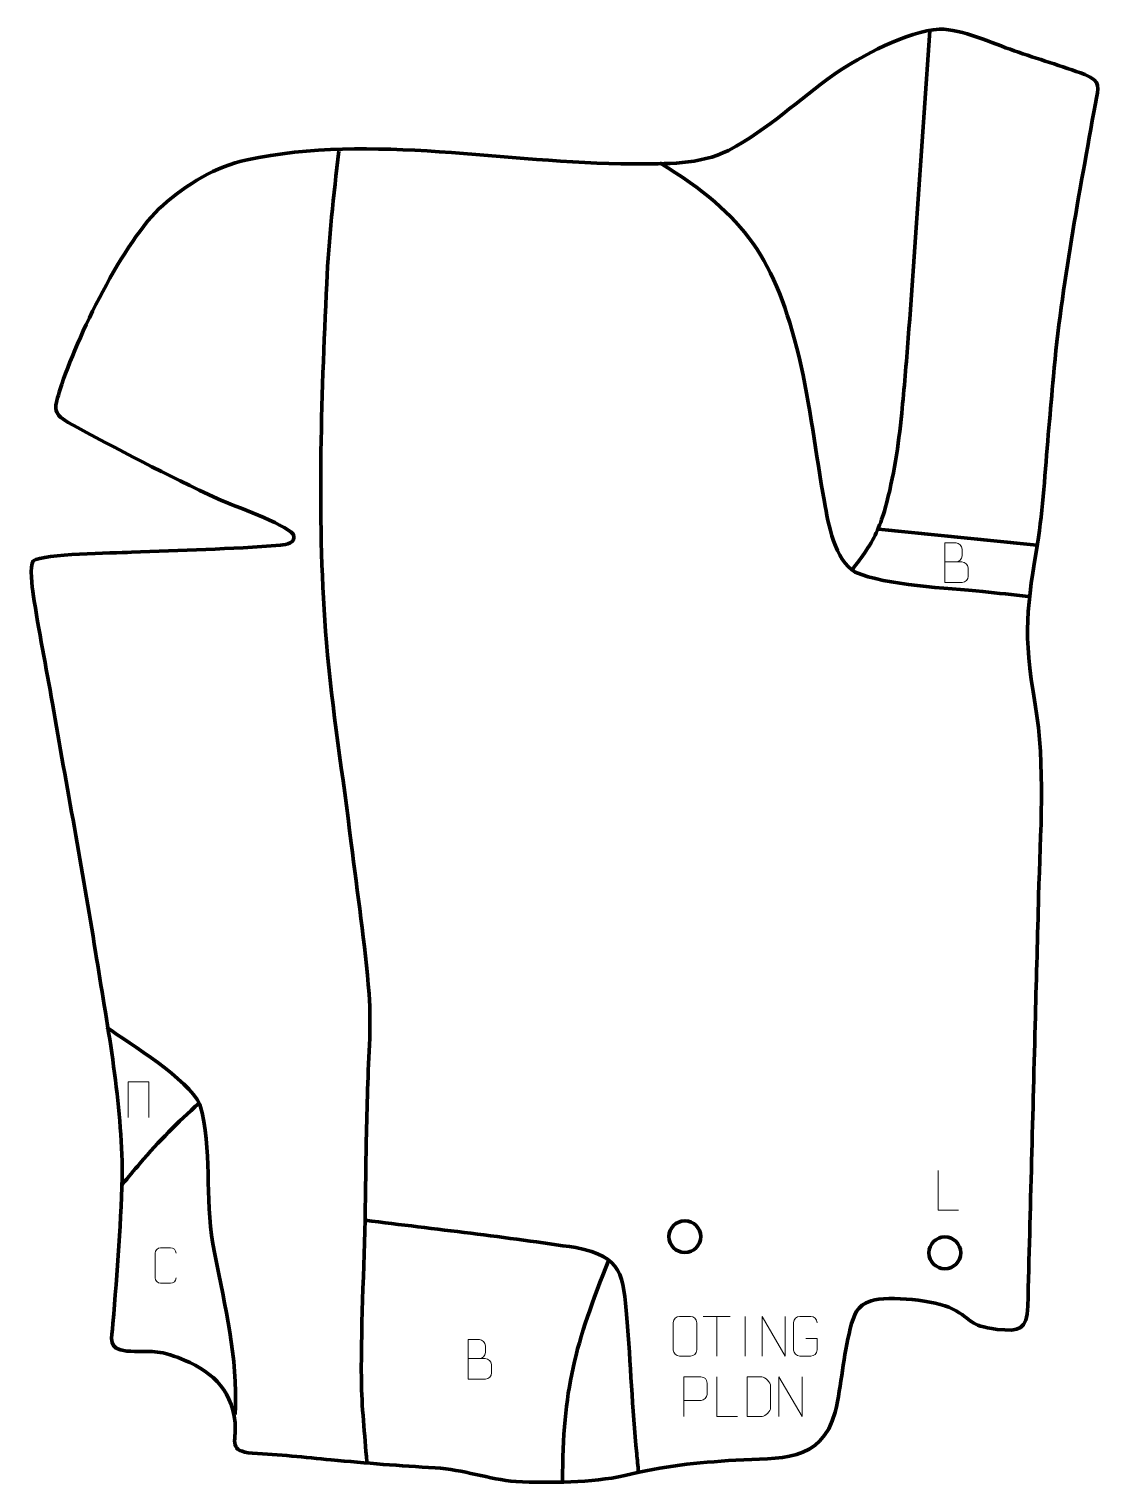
# Model space of a CAD drawing. Header units: millimetres. Extents: x 1031 to 1709, y -17 to 901.
import ezdxf

# ---------------------------------------------------------------- set-up
doc = ezdxf.new("R2010")
doc.units = ezdxf.units.MM
doc.header["$MEASUREMENT"] = 0
doc.layers.add('layer 2', color=7, linetype='Continuous')
doc.layers.add('layer 3', color=7, linetype='Continuous')

msp = doc.modelspace()

# ---------------------------------------------------------------- linework, layer by layer
at = {"layer": 'layer 2', "color": 142, "lineweight": 200}
for centre in [(1445.6176, 138.2115), (1609.8477, 127.969)]:
    msp.add_ellipse(centre, major_axis=(10.0115, 0), ratio=0.99999001, dxfattribs=at)
at = {"layer": 'layer 2', "color": 142, "lineweight": 158}
for points, knots in [([(1600.318, 899.8883), (1595.704, 835.1869), (1591.6722, 770.446), (1586.7151, 705.769), (1586.7151, 705.769), (1585.5015, 689.9685), (1584.1599, 674.1877), (1582.6037, 658.4169), (1582.6037, 658.4169), (1580.5476, 637.7248), (1577.646, 618.5194), (1572.1915, 598.3992), (1572.1915, 598.3992), (1569.3681, 588.1526), (1565.9635, 580.5725), (1560.2549, 571.5835), (1560.2549, 571.5835), (1557.3848, 567.4253), (1554.2716, 563.4148), (1551.2247, 559.3842)], [0, 0, 0, 0, 0.16666667, 0.16666667, 0.16666667, 0.16666667, 0.33333333, 0.33333333, 0.33333333, 0.33333333, 0.5, 0.5, 0.5, 0.5, 0.66666667, 0.66666667, 0.66666667, 0.66666667, 1, 1, 1, 1]), ([(1227.0841, 823.9986), (1223.7303, 795.6832), (1220.6854, 768.8946), (1219.3883, 740.3382), (1219.3883, 740.3382), (1215.8793, 665.9124), (1213.0499, 587.6951), (1219.2723, 513.4633), (1219.2723, 513.4633), (1222.8011, 471.3666), (1229.7647, 428.9137), (1234.8471, 386.8697), (1234.8471, 386.8697), (1238.752, 355.1783), (1243.6234, 323.3577), (1246.1623, 291.5372), (1246.1623, 291.5372), (1247.7631, 270.5579), (1245.5599, 248.403), (1245.0554, 227.2473), (1245.0554, 227.2473), (1244.5436, 205.7899), (1244.0432, 184.6496), (1243.8818, 163.186), (1243.8818, 163.186), (1243.4356, 124.7708), (1241.0141, 86.2915), (1241.2722, 47.8973), (1241.2722, 47.8973), (1241.3861, 30.9629), (1243.5393, 13.0618), (1244.6744, -3.9765), (1244.6744, -3.9765), (1244.6744, -3.9765), (1244.7386, -4.9397), (1244.7386, -4.9397)], [0, 0, 0, 0, 0.1, 0.1, 0.1, 0.1, 0.2, 0.2, 0.2, 0.2, 0.3, 0.3, 0.3, 0.3, 0.4, 0.4, 0.4, 0.4, 0.5, 0.5, 0.5, 0.5, 0.6, 0.6, 0.6, 0.6, 0.7, 0.7, 0.7, 0.7, 0.8, 0.8, 0.8, 0.8, 1, 1, 1, 1]), ([(1429.8908, 816.4671), (1484.4042, 783.2251), (1502.5456, 755.3995), (1517.8348, 693.7791), (1517.8348, 693.7791), (1524.9689, 663.3705), (1528.2597, 632.9116), (1533.7502, 602.3021), (1533.7502, 602.3021), (1536.3258, 588.7103), (1540.1223, 565.3145), (1553.2435, 558.0138), (1553.2435, 558.0138), (1572.7989, 549.356), (1611.3969, 548.086), (1633.8363, 545.7074), (1633.8363, 545.7074), (1643.3516, 544.6987), (1652.8674, 543.6937), (1662.3829, 542.6872)], [0, 0, 0, 0, 0.16666667, 0.16666667, 0.16666667, 0.16666667, 0.33333333, 0.33333333, 0.33333333, 0.33333333, 0.5, 0.5, 0.5, 0.5, 0.66666667, 0.66666667, 0.66666667, 0.66666667, 1, 1, 1, 1]), ([(1080.2456, 270.5568), (1095.6215, 259.7209), (1131.7379, 237.8296), (1139.2958, 221.7103), (1139.2958, 221.7103), (1147.3469, 193.129), (1142.1986, 163.1223), (1147.5266, 133.6094), (1147.5266, 133.6094), (1153.8019, 98.8493), (1162.2945, 69.4363), (1161.7394, 33.4019), (1161.7394, 33.4019), (1161.6932, 30.8597), (1161.6474, 28.3179), (1161.608, 25.7756)], [0, 0, 0, 0, 0.2, 0.2, 0.2, 0.2, 0.4, 0.4, 0.4, 0.4, 0.6, 0.6, 0.6, 0.6, 1, 1, 1, 1]), ([(1139.0175, 222.714), (1124.8432, 209.8249), (1113.7497, 199.193), (1101.3685, 184.4238), (1101.3685, 184.4238), (1097.7024, 180.0506), (1094.0054, 175.7036), (1090.3083, 171.3565), (1090.3083, 171.3565), (1090.3083, 171.3565), (1089.6922, 170.632), (1089.6922, 170.632)], [0, 0, 0, 0, 0.25, 0.25, 0.25, 0.25, 0.5, 0.5, 0.5, 0.5, 1, 1, 1, 1]), ([(1243.772, 148.5902), (1288.0438, 142.9132), (1332.7554, 137.9863), (1376.8492, 131.248), (1376.8492, 131.248), (1406.1738, 125.6525), (1406.7241, 113.6877), (1409.0186, 86.73), (1409.0186, 86.73), (1411.3813, 58.0712), (1412.3617, 29.7408), (1415.2215, 1.0155), (1415.2215, 1.0155), (1415.6002, -2.7894), (1415.973, -6.5947), (1416.3414, -10.4006)], [0, 0, 0, 0, 0.2, 0.2, 0.2, 0.2, 0.4, 0.4, 0.4, 0.4, 0.6, 0.6, 0.6, 0.6, 1, 1, 1, 1])]:
    msp.add_open_spline(points, degree=3, knots=knots, dxfattribs=at)
for points in [[(1567.9584, 585.0519), (1601.2633, 581.6796), (1634.568, 578.3075), (1667.8729, 574.9353)], [(1397.6376, 123.6038), (1376.3235, 70.4729), (1368.3292, 41.4326), (1368.3829, -16.4103)]]:
    msp.add_open_spline(points, degree=3, dxfattribs=at)
at = {"layer": 'layer 3', "color": 242, "lineweight": 158}
msp.add_open_spline([(1413.5824, 815.9665), (1433.7938, 816.0294), (1454.6808, 815.1494), (1473.2117, 824.4371), (1473.2117, 824.4371), (1499.1021, 838.2834), (1516.8462, 855.9992), (1540.111, 872.5562), (1540.111, 872.5562), (1557.0504, 884.256), (1585.9284, 899.5332), (1606.5339, 901.0344), (1606.5339, 901.0344), (1620.7524, 901.0574), (1639.8607, 892.1225), (1653.6567, 887.3347), (1653.6567, 887.3347), (1668.3648, 882.2696), (1683.7748, 877.736), (1698.2661, 872.3409), (1698.2661, 872.3409), (1709.0735, 867.8891), (1706.7866, 864.5137), (1704.9359, 854.0534), (1704.9359, 854.0534), (1694.724, 796.2979), (1683.6954, 740.0952), (1678.4233, 681.5299), (1678.4233, 681.5299), (1677.4544, 670.7668), (1676.5664, 659.9979), (1675.5635, 649.2374), (1675.5635, 649.2374), (1673.4676, 626.5248), (1672.3434, 602.4058), (1669.0045, 579.9769), (1669.0045, 579.9769), (1661.6103, 535.3299), (1659.0618, 519.903), (1666.8884, 474.4518), (1666.8884, 474.4518), (1673.5243, 435.9159), (1670.1203, 392.7398), (1669.0809, 353.5921), (1669.0809, 353.5921), (1668.4062, 328.1808), (1667.7278, 302.7697), (1667.0495, 277.3586), (1667.0495, 277.3586), (1665.4219, 216.364), (1663.8578, 155.3673), (1662.2609, 94.3718), (1662.2609, 94.3718), (1661.4144, 79.2212), (1657.3486, 78.2794), (1642.85, 79.6171), (1642.85, 79.6171), (1624.0251, 82.2361), (1628.624, 85.2057), (1614.4712, 92.6827), (1614.4712, 92.6827), (1604.4093, 97.9984), (1574.4051, 101.0545), (1563.2294, 97.6819), (1563.2294, 97.6819), (1554.0696, 94.6974), (1552.5024, 88.8211), (1550.0989, 80.2051), (1550.0989, 80.2051), (1545.7326, 62.6023), (1544.5493, 44.8325), (1540.6075, 27.4087), (1540.6075, 27.4087), (1531.9846, -4.9714), (1504.8297, -1.4393), (1477.7667, -3.0272), (1477.7667, -3.0272), (1452.8849, -4.5098), (1432.0155, -6.6461), (1407.7088, -12.7446), (1407.7088, -12.7446), (1386.5614, -17.3749), (1360.6852, -17.3761), (1339.0091, -16.5439), (1339.0091, -16.5439), (1321.4653, -15.0377), (1305.8486, -8.9198), (1287.9453, -7.8739), (1287.9453, -7.8739), (1265.7375, -6.5752), (1244.3414, -4.9198), (1222.1973, -2.8055), (1222.1973, -2.8055), (1205.4869, -1.1664), (1189.3056, 0.5245), (1172.5012, 1.3401), (1172.5012, 1.3401), (1157.317, 2.8859), (1162.0619, 7.7316), (1161.6047, 20.5566), (1161.6047, 20.5566), (1158.7173, 43.4949), (1146.0959, 53.5669), (1125.6001, 61.8128), (1125.6001, 61.8128), (1110.488, 67.5707), (1107.3889, 64.683), (1093.0539, 65.9579), (1093.0539, 65.9579), (1080.7909, 67.3774), (1083.5439, 73.2411), (1084.3705, 83.2806), (1084.3705, 83.2806), (1086.9311, 115.468), (1089.912, 149.3604), (1090.1917, 181.5754), (1090.1917, 181.5754), (1089.5231, 226.5354), (1080.4591, 273.6717), (1073.381, 318.1494), (1073.381, 318.1494), (1065.045, 370.4484), (1055.142, 422.7407), (1046.1418, 474.9719), (1046.1418, 474.9719), (1042.1855, 497.8397), (1037.3789, 521.0902), (1034.0156, 543.9775), (1034.0156, 543.9775), (1033.4278, 547.978), (1031.3853, 562.0999), (1034.0382, 565.0964), (1034.0382, 565.0964), (1040.7379, 569.6675), (1084.465, 569.9936), (1095.9777, 570.5278), (1095.9777, 570.5278), (1127.207, 571.9326), (1158.992, 572.4036), (1190.0977, 575.0828), (1190.0977, 575.0828), (1194.003, 575.4191), (1200.1284, 576.2745), (1198.387, 581.8249), (1198.387, 581.8249), (1191.7016, 589.2501), (1161.7292, 599.2595), (1150.6982, 604.2477), (1150.6982, 604.2477), (1118.981, 618.9291), (1086.9136, 635.8172), (1056.1678, 652.4997), (1056.1678, 652.4997), (1045.1226, 659.1572), (1047.8656, 662.3117), (1051.0672, 673.6615), (1051.0672, 673.6615), (1061.367, 705.7746), (1090.8978, 767.4753), (1115.7903, 789.6412), (1115.7903, 789.6412), (1131.1961, 803.2572), (1148.8522, 814.0946), (1169.1275, 818.4398), (1169.1275, 818.4398), (1248.2685, 835.4006), (1332.4279, 815.9374), (1412.6436, 815.9641), (1412.6436, 815.9641), (1412.6436, 815.9641), (1413.5824, 815.9665), (1413.5824, 815.9665)], degree=3, knots=[0, 0, 0, 0, 0.02272727, 0.02272727, 0.02272727, 0.02272727, 0.04545455, 0.04545455, 0.04545455, 0.04545455, 0.06818182, 0.06818182, 0.06818182, 0.06818182, 0.09090909, 0.09090909, 0.09090909, 0.09090909, 0.11363636, 0.11363636, 0.11363636, 0.11363636, 0.13636364, 0.13636364, 0.13636364, 0.13636364, 0.15909091, 0.15909091, 0.15909091, 0.15909091, 0.18181818, 0.18181818, 0.18181818, 0.18181818, 0.20454545, 0.20454545, 0.20454545, 0.20454545, 0.22727273, 0.22727273, 0.22727273, 0.22727273, 0.25, 0.25, 0.25, 0.25, 0.27272727, 0.27272727, 0.27272727, 0.27272727, 0.29545455, 0.29545455, 0.29545455, 0.29545455, 0.31818182, 0.31818182, 0.31818182, 0.31818182, 0.34090909, 0.34090909, 0.34090909, 0.34090909, 0.36363636, 0.36363636, 0.36363636, 0.36363636, 0.38636364, 0.38636364, 0.38636364, 0.38636364, 0.40909091, 0.40909091, 0.40909091, 0.40909091, 0.43181818, 0.43181818, 0.43181818, 0.43181818, 0.45454545, 0.45454545, 0.45454545, 0.45454545, 0.47727273, 0.47727273, 0.47727273, 0.47727273, 0.5, 0.5, 0.5, 0.5, 0.52272727, 0.52272727, 0.52272727, 0.52272727, 0.54545455, 0.54545455, 0.54545455, 0.54545455, 0.56818182, 0.56818182, 0.56818182, 0.56818182, 0.59090909, 0.59090909, 0.59090909, 0.59090909, 0.61363636, 0.61363636, 0.61363636, 0.61363636, 0.63636364, 0.63636364, 0.63636364, 0.63636364, 0.65909091, 0.65909091, 0.65909091, 0.65909091, 0.68181818, 0.68181818, 0.68181818, 0.68181818, 0.70454545, 0.70454545, 0.70454545, 0.70454545, 0.72727273, 0.72727273, 0.72727273, 0.72727273, 0.75, 0.75, 0.75, 0.75, 0.77272727, 0.77272727, 0.77272727, 0.77272727, 0.79545455, 0.79545455, 0.79545455, 0.79545455, 0.81818182, 0.81818182, 0.81818182, 0.81818182, 0.84090909, 0.84090909, 0.84090909, 0.84090909, 0.86363636, 0.86363636, 0.86363636, 0.86363636, 0.88636364, 0.88636364, 0.88636364, 0.88636364, 0.90909091, 0.90909091, 0.90909091, 0.90909091, 0.93181818, 0.93181818, 0.93181818, 0.93181818, 0.95454545, 0.95454545, 0.95454545, 0.95454545, 1, 1, 1, 1], dxfattribs=at)
at = {"layer": 'layer 3', "color": 250, "lineweight": 9}
for points, knots in [([(1609.7915, 564.4336), (1613.4301, 564.434), (1617.0172, 564.434), (1620.6566, 564.4336), (1620.6566, 564.4336), (1622.632, 564.4163), (1624.5556, 562.6802), (1624.5556, 560.6306), (1624.5556, 560.6306), (1624.5552, 559.502), (1624.5552, 556.4526), (1624.5556, 555.3237), (1624.5556, 555.3237), (1624.5732, 553.4658), (1623.0311, 551.4519), (1620.7096, 551.4688), (1620.7096, 551.4688), (1617.0698, 551.4692), (1613.4304, 551.4692), (1609.7915, 551.4688), (1609.7915, 551.4688), (1609.7915, 559.7871), (1609.7915, 568.1049), (1609.7915, 576.4224), (1609.7915, 576.4224), (1612.1652, 576.4224), (1614.5393, 576.4224), (1616.9135, 576.4224), (1616.9135, 576.4224), (1618.5943, 576.44), (1620.6911, 574.5295), (1620.7088, 572.5671), (1620.7088, 572.5671), (1620.7084, 570.501), (1620.7084, 570.355), (1620.7088, 568.2885), (1620.7088, 568.2885), (1620.7261, 566.2224), (1618.8716, 564.4163), (1616.8616, 564.4336)], [0, 0, 0, 0, 0.09090909, 0.09090909, 0.09090909, 0.09090909, 0.18181818, 0.18181818, 0.18181818, 0.18181818, 0.27272727, 0.27272727, 0.27272727, 0.27272727, 0.36363636, 0.36363636, 0.36363636, 0.36363636, 0.45454545, 0.45454545, 0.45454545, 0.45454545, 0.54545455, 0.54545455, 0.54545455, 0.54545455, 0.63636364, 0.63636364, 0.63636364, 0.63636364, 0.72727273, 0.72727273, 0.72727273, 0.72727273, 0.81818182, 0.81818182, 0.81818182, 0.81818182, 1, 1, 1, 1]), ([(1093.938, 213.5746), (1093.938, 213.5746), (1093.938, 235.9249), (1093.938, 235.9249), (1093.938, 235.9249), (1093.938, 235.9249), (1107.0563, 235.9249), (1107.0563, 235.9249), (1107.0563, 235.9249), (1107.0563, 235.9249), (1107.0563, 213.5746), (1107.0563, 213.5746)], [0, 0, 0, 0, 0.25, 0.25, 0.25, 0.25, 0.5, 0.5, 0.5, 0.5, 1, 1, 1, 1]), ([(1618.5025, 154.9497), (1618.5025, 154.9497), (1605.5534, 154.9497), (1605.5534, 154.9497), (1605.5534, 154.9497), (1605.5534, 154.9497), (1605.5534, 179.9033), (1605.5534, 179.9033)], [0, 0, 0, 0, 0.33333333, 0.33333333, 0.33333333, 0.33333333, 1, 1, 1, 1]), ([(1124.2883, 112.2189), (1124.1631, 110.1379), (1122.6609, 108.8127), (1120.7372, 108.803), (1120.7372, 108.803), (1118.6486, 108.8033), (1116.56, 108.8033), (1114.4717, 108.803), (1114.4717, 108.803), (1112.7475, 108.7086), (1110.9811, 110.3965), (1110.9911, 112.2033), (1110.9911, 112.2033), (1110.9915, 117.3715), (1110.9915, 122.5392), (1110.9911, 127.7066), (1110.9911, 127.7066), (1110.9949, 129.6217), (1112.5594, 131.1616), (1114.4873, 131.1495), (1114.4873, 131.1495), (1116.5703, 131.1495), (1118.6538, 131.1495), (1120.7372, 131.1495), (1120.7372, 131.1495), (1122.4807, 131.1813), (1124.2644, 129.8454), (1124.2883, 127.662)], [0, 0, 0, 0, 0.125, 0.125, 0.125, 0.125, 0.25, 0.25, 0.25, 0.25, 0.375, 0.375, 0.375, 0.375, 0.5, 0.5, 0.5, 0.5, 0.625, 0.625, 0.625, 0.625, 0.75, 0.75, 0.75, 0.75, 1, 1, 1, 1]), ([(1442.2426, 87.7474), (1444.5683, 87.7474), (1446.8944, 87.7474), (1449.2205, 87.7474), (1449.2205, 87.7474), (1451.1671, 87.783), (1453.1585, 86.2914), (1453.1852, 83.8538), (1453.1852, 83.8538), (1453.1848, 78.1069), (1453.1848, 72.3596), (1453.1852, 66.6119), (1453.1852, 66.6119), (1453.0454, 64.2885), (1451.3682, 62.8089), (1449.2205, 62.7981), (1449.2205, 62.7981), (1446.8886, 62.7985), (1444.5567, 62.7985), (1442.2252, 62.7981), (1442.2252, 62.7981), (1440.3002, 62.6927), (1438.3281, 64.5772), (1438.3393, 66.5945), (1438.3393, 66.5945), (1438.3396, 72.3646), (1438.3396, 78.1343), (1438.3393, 83.9036), (1438.3393, 83.9036), (1438.3435, 86.0417), (1440.0902, 87.7609), (1442.2426, 87.7474)], [0, 0, 0, 0, 0.11111111, 0.11111111, 0.11111111, 0.11111111, 0.22222222, 0.22222222, 0.22222222, 0.22222222, 0.33333333, 0.33333333, 0.33333333, 0.33333333, 0.44444444, 0.44444444, 0.44444444, 0.44444444, 0.55555556, 0.55555556, 0.55555556, 0.55555556, 0.66666667, 0.66666667, 0.66666667, 0.66666667, 0.77777778, 0.77777778, 0.77777778, 0.77777778, 1, 1, 1, 1]), ([(1494.4348, 62.7942), (1494.4348, 62.7942), (1494.4348, 87.7477), (1494.4348, 87.7477), (1494.4348, 87.7477), (1494.4348, 87.7477), (1509.0896, 62.7942), (1509.0896, 62.7942), (1509.0896, 62.7942), (1509.0896, 62.7942), (1509.0896, 87.7477), (1509.0896, 87.7477)], [0, 0, 0, 0, 0.25, 0.25, 0.25, 0.25, 0.5, 0.5, 0.5, 0.5, 1, 1, 1, 1]), ([(1522.0171, 73.7799), (1522.0171, 73.7799), (1529.1852, 73.7799), (1529.1852, 73.7799), (1529.1852, 73.7799), (1529.1852, 73.7799), (1529.1852, 66.6118), (1529.1852, 66.6118), (1529.1852, 66.6118), (1529.0455, 64.2884), (1527.3683, 62.8088), (1525.2205, 62.798), (1525.2205, 62.798), (1522.8887, 62.7984), (1520.5567, 62.7984), (1518.2252, 62.798), (1518.2252, 62.798), (1516.3003, 62.6926), (1514.3281, 64.5771), (1514.3393, 66.5944), (1514.3393, 66.5944), (1514.3397, 72.3645), (1514.3397, 78.1342), (1514.3393, 83.9035), (1514.3393, 83.9035), (1514.3435, 86.0416), (1516.0903, 87.7608), (1518.2426, 87.7474), (1518.2426, 87.7474), (1520.5683, 87.7474), (1522.8944, 87.7474), (1525.2205, 87.7474), (1525.2205, 87.7474), (1527.1672, 87.7828), (1529.1586, 86.2913), (1529.1852, 83.8536)], [0, 0, 0, 0, 0.1, 0.1, 0.1, 0.1, 0.2, 0.2, 0.2, 0.2, 0.3, 0.3, 0.3, 0.3, 0.4, 0.4, 0.4, 0.4, 0.5, 0.5, 0.5, 0.5, 0.6, 0.6, 0.6, 0.6, 0.7, 0.7, 0.7, 0.7, 0.8, 0.8, 0.8, 0.8, 1, 1, 1, 1]), ([(1308.6955, 61.1957), (1312.3341, 61.1961), (1315.9212, 61.1961), (1319.5606, 61.1957), (1319.5606, 61.1957), (1321.536, 61.1784), (1323.4596, 59.4423), (1323.4596, 57.3927), (1323.4596, 57.3927), (1323.4592, 56.2641), (1323.4592, 53.2147), (1323.4596, 52.0858), (1323.4596, 52.0858), (1323.4772, 50.2279), (1321.9351, 48.214), (1319.6136, 48.2309), (1319.6136, 48.2309), (1315.9738, 48.2313), (1312.3344, 48.2313), (1308.6955, 48.2309), (1308.6955, 48.2309), (1308.6955, 56.5492), (1308.6955, 64.867), (1308.6955, 73.1845), (1308.6955, 73.1845), (1311.0692, 73.1845), (1313.4433, 73.1845), (1315.8175, 73.1845), (1315.8175, 73.1845), (1317.4983, 73.2021), (1319.5951, 71.2916), (1319.6128, 69.3292), (1319.6128, 69.3292), (1319.6124, 67.2631), (1319.6124, 67.1171), (1319.6128, 65.0506), (1319.6128, 65.0506), (1319.6301, 62.9845), (1317.7756, 61.1784), (1315.7656, 61.1957)], [0, 0, 0, 0, 0.09090909, 0.09090909, 0.09090909, 0.09090909, 0.18181818, 0.18181818, 0.18181818, 0.18181818, 0.27272727, 0.27272727, 0.27272727, 0.27272727, 0.36363636, 0.36363636, 0.36363636, 0.36363636, 0.45454545, 0.45454545, 0.45454545, 0.45454545, 0.54545455, 0.54545455, 0.54545455, 0.54545455, 0.63636364, 0.63636364, 0.63636364, 0.63636364, 0.72727273, 0.72727273, 0.72727273, 0.72727273, 0.81818182, 0.81818182, 0.81818182, 0.81818182, 1, 1, 1, 1]), ([(1445.0036, 24.6436), (1445.0036, 24.6436), (1445.0036, 49.5972), (1445.0036, 49.5972), (1445.0036, 49.5972), (1448.5986, 49.5972), (1452.1939, 49.5972), (1455.7893, 49.5972), (1455.7893, 49.5972), (1458.1145, 49.5593), (1459.6719, 48.0692), (1459.6677, 45.7031), (1459.6677, 45.7031), (1459.6673, 43.6674), (1459.6673, 40.6081), (1459.6677, 38.5721), (1459.6677, 38.5721), (1459.6612, 36.6967), (1457.849, 34.7548), (1455.8394, 34.7357), (1455.8394, 34.7357), (1455.8394, 34.7357), (1445.0036, 34.7357), (1445.0036, 34.7357)], [0, 0, 0, 0, 0.14285714, 0.14285714, 0.14285714, 0.14285714, 0.28571429, 0.28571429, 0.28571429, 0.28571429, 0.42857143, 0.42857143, 0.42857143, 0.42857143, 0.57142857, 0.57142857, 0.57142857, 0.57142857, 0.71428571, 0.71428571, 0.71428571, 0.71428571, 1, 1, 1, 1]), ([(1478.8103, 24.6436), (1478.8103, 24.6436), (1465.8612, 24.6436), (1465.8612, 24.6436), (1465.8612, 24.6436), (1465.8612, 24.6436), (1465.8612, 49.5972), (1465.8612, 49.5972)], [0, 0, 0, 0, 0.33333333, 0.33333333, 0.33333333, 0.33333333, 1, 1, 1, 1]), ([(1484.9434, 24.6718), (1487.2752, 24.6722), (1492.2254, 24.6482), (1494.5569, 24.6479), (1494.5569, 24.6479), (1496.4819, 24.5425), (1499.8005, 28.0841), (1499.7893, 30.1014), (1499.7893, 30.1014), (1499.7889, 35.8715), (1499.7889, 38.0412), (1499.7893, 43.8105), (1499.7893, 43.8105), (1499.785, 45.9486), (1496.4105, 49.6087), (1494.2581, 49.5952), (1494.2581, 49.5952), (1491.9324, 49.5952), (1487.2081, 49.5952), (1484.882, 49.5952), (1484.882, 49.5952), (1484.8824, 43.8483), (1484.9437, 30.4191), (1484.9434, 24.6718)], [0, 0, 0, 0, 0.14285714, 0.14285714, 0.14285714, 0.14285714, 0.28571429, 0.28571429, 0.28571429, 0.28571429, 0.42857143, 0.42857143, 0.42857143, 0.42857143, 0.57142857, 0.57142857, 0.57142857, 0.57142857, 0.71428571, 0.71428571, 0.71428571, 0.71428571, 1, 1, 1, 1]), ([(1505.0083, 24.6437), (1505.0083, 24.6437), (1505.0083, 49.5972), (1505.0083, 49.5972), (1505.0083, 49.5972), (1505.0083, 49.5972), (1519.6631, 24.6437), (1519.6631, 24.6437), (1519.6631, 24.6437), (1519.6631, 24.6437), (1519.6631, 49.5972), (1519.6631, 49.5972)], [0, 0, 0, 0, 0.25, 0.25, 0.25, 0.25, 0.5, 0.5, 0.5, 0.5, 1, 1, 1, 1])]:
    msp.add_open_spline(points, degree=3, knots=knots, dxfattribs=at)
for points in [[(1457.2686, 87.7242), (1457.2686, 87.7242), (1474.2558, 87.7242), (1474.2558, 87.7242)], [(1465.7624, 62.7942), (1465.7624, 62.7942), (1465.7624, 87.7477), (1465.7624, 87.7477)], [(1483.7622, 87.758), (1483.7622, 87.758), (1483.7622, 62.7839), (1483.7622, 62.7839)]]:
    msp.add_open_spline(points, degree=3, dxfattribs=at)

doc.saveas('drawing.dxf')
